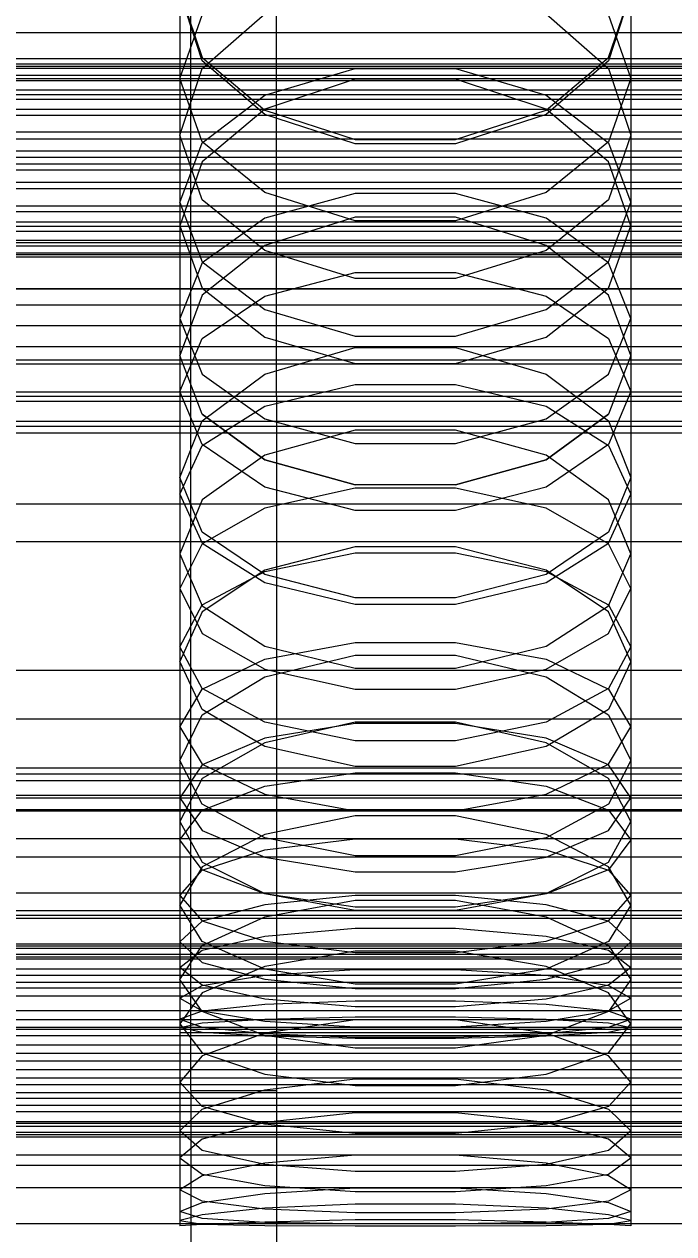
# Model space of a CAD drawing. Header units: millimetres. Extents: x -1970 to 34302, y -65268 to 6837.
# Drawn here: x -105.5 to -45, y -34668 to -34555.3 of the extents above; entities that cross this region are included whole.
import ezdxf

# ---------------------------------------------------------------- set-up
doc = ezdxf.new("R2010")
doc.units = ezdxf.units.MM
for name, color, linetype, lineweight in [('COTAS_O', 1, 'Continuous', 0), ('frontal_briquetadora', 7, 'Continuous', 0), ('frontal_C01', 7, 'Continuous', 0), ('frontal_C02', 7, 'Continuous', 0), ('frontal_C07', 7, 'Continuous', 0), ('frontal_mezcladora', 7, 'Continuous', 0)]:
    doc.layers.add(name, color=color, linetype=linetype, lineweight=lineweight)
doc.dimstyles.new('R19_100', dxfattribs={"dimtxt": 250, "dimasz": 150, "dimexe": 150, "dimexo": 80, "dimgap": 100, "dimtad": 1, "dimtih": 1, "dimtoh": 1, "dimdsep": 46, "dimcen": 0.09, "dimadec": 0, "dimazin": 0, "dimtfac": 1, "dimtdec": 4, "dimtofl": 0, "dimtmove": 0, "dimatfit": 3, "dimfxl": 1, "dimtolj": 1, "dimtzin": 0, "dimarcsym": 0})

# ---------------------------------------------------------------- blocks, each defined once
blk = doc.blocks.new('*D38')
at = {"layer": 'COTAS_O', "color": 0, "lineweight": -2, "transparency": 16777216}
for p, q in [((-570, -33700), (200, -33700)), ((50, -34750), (50, -33850)), ((-570, -34900), (200, -34900))]:
    blk.add_line(p, q, dxfattribs=at)
at = {"layer": 'COTAS_O', "color": 0, "transparency": 16777216}
for points in [[(25, -33850), (75, -33850), (50, -33700)], [(25, -34750), (75, -34750), (50, -34900)]]:
    blk.add_solid(points, dxfattribs=at)
at = {"layer": 'Defpoints', "color": 0, "transparency": 16777216}
for p in [(-650, -33700), (50, -33700), (-650, -34900)]:
    blk.add_point(p, dxfattribs=at)
blk = doc.blocks.new('*D39')
at = {"layer": 'COTAS_O', "color": 0, "lineweight": -2, "transparency": 16777216}
for p, q in [((-650, -34820), (-650, -34050)), ((650, -34820), (650, -34050)), ((-500, -34200), (500, -34200))]:
    blk.add_line(p, q, dxfattribs=at)
at = {"layer": 'COTAS_O', "color": 0, "transparency": 16777216}
for points in [[(-500, -34175), (-500, -34225), (-650, -34200)], [(500, -34175), (500, -34225), (650, -34200)]]:
    blk.add_solid(points, dxfattribs=at)
at = {"layer": 'Defpoints', "color": 0, "transparency": 16777216}
for p in [(650, -34200), (-650, -34900), (650, -34900)]:
    blk.add_point(p, dxfattribs=at)

msp = doc.modelspace()

# ---------------------------------------------------------------- linework, layer by layer
at = {"layer": 'frontal_briquetadora'}
for p, q in [((-91, -34552.301), (-91, -34565.638)), ((-91, -34552.301), (-88.92, -34558.42)), ((-88.92, -34558.731), (-91, -34552.363)), ((-51.08, -34558.42), (-49, -34552.301)), ((-49, -34552.363), (-51.08, -34558.731)), ((-49, -34552.301), (-49, -34565.638)), ((-91, -34560.376), (-88.92, -34554.481)), ((-88.92, -34559.44), (-83.094, -34554.358)), ((-56.906, -34554.358), (-51.08, -34559.44)), ((-51.08, -34554.481), (-49, -34560.376)), ((-88.92, -34558.42), (-83.093, -34563.327)), ((-56.907, -34563.327), (-51.08, -34558.42)), ((-91, -34565.638), (-88.92, -34559.44)), ((-83.094, -34563.729), (-88.92, -34558.731)), ((-83.093, -34561.918), (-74.673, -34559.449)), ((-74.673, -34559.449), (-65.327, -34559.449)), ((-65.327, -34559.449), (-56.907, -34561.918)), ((-51.08, -34558.731), (-56.906, -34563.729)), ((-51.08, -34559.44), (-49, -34565.638)), ((-91, -34560.376), (-91, -34574.101)), ((-88.92, -34566.271), (-91, -34560.376)), ((-74.674, -34560.448), (-83.094, -34563.217)), ((-65.326, -34560.448), (-74.674, -34560.448)), ((-56.906, -34563.217), (-65.326, -34560.448)), ((-49, -34560.376), (-51.08, -34566.271)), ((-49, -34560.376), (-49, -34574.101)), ((-88.92, -34566.366), (-83.093, -34561.918)), ((-56.907, -34561.918), (-51.08, -34566.366)), ((-83.094, -34563.217), (-88.92, -34568.125)), ((-74.674, -34566.461), (-83.094, -34563.729)), ((-83.093, -34563.327), (-74.673, -34566.05)), ((-65.327, -34566.05), (-56.907, -34563.327)), ((-56.906, -34563.729), (-65.326, -34566.461)), ((-51.08, -34568.125), (-56.906, -34563.217)), ((-88.92, -34571.679), (-91, -34565.638)), ((-91, -34571.912), (-88.92, -34566.366)), ((-83.093, -34570.998), (-88.92, -34566.271)), ((-65.326, -34566.461), (-74.674, -34566.461)), ((-74.673, -34566.05), (-65.327, -34566.05)), ((-51.08, -34566.271), (-56.907, -34570.998)), ((-49, -34565.638), (-51.08, -34571.679)), ((-51.08, -34566.366), (-49, -34571.912)), ((-88.92, -34568.125), (-91, -34574.101)), ((-49, -34574.101), (-51.08, -34568.125)), ((-74.673, -34573.621), (-83.093, -34570.998)), ((-74.673, -34571.082), (-83.093, -34573.39)), ((-65.327, -34571.082), (-74.673, -34571.082)), ((-56.907, -34570.998), (-65.327, -34573.621)), ((-56.907, -34573.39), (-65.327, -34571.082)), ((-91, -34571.912), (-91, -34586.193)), ((-91, -34571.912), (-88.92, -34577.459)), ((-83.094, -34576.409), (-88.92, -34571.679)), ((-51.08, -34571.679), (-56.906, -34576.409)), ((-51.08, -34577.459), (-49, -34571.912)), ((-49, -34571.912), (-49, -34586.193)), ((-74.674, -34573.305), (-83.094, -34575.925)), ((-65.326, -34573.305), (-74.674, -34573.305)), ((-56.906, -34575.925), (-65.326, -34573.305)), ((-91, -34574.101), (-88.92, -34579.916)), ((-83.093, -34573.39), (-88.92, -34577.548)), ((-65.327, -34573.621), (-74.673, -34573.621)), ((-51.08, -34577.548), (-56.907, -34573.39)), ((-51.08, -34579.916), (-49, -34574.101)), ((-83.094, -34575.925), (-88.92, -34580.562)), ((-74.674, -34578.991), (-83.094, -34576.409)), ((-56.906, -34576.409), (-65.326, -34578.991)), ((-51.08, -34580.562), (-56.906, -34575.925)), ((-88.92, -34577.548), (-91, -34582.734)), ((-88.92, -34577.459), (-83.093, -34581.907)), ((-56.907, -34581.907), (-51.08, -34577.459)), ((-49, -34582.734), (-51.08, -34577.548)), ((-83.093, -34580.641), (-74.673, -34578.443)), ((-74.673, -34578.443), (-65.327, -34578.443)), ((-65.327, -34578.443), (-56.907, -34580.641)), ((195, -34580), (-195, -34580)), ((-88.92, -34579.916), (-83.094, -34584.461)), ((-65.326, -34578.991), (-74.674, -34578.991)), ((-56.906, -34584.461), (-51.08, -34579.916)), ((-88.92, -34580.562), (-91, -34586.193)), ((-88.92, -34584.6), (-83.093, -34580.641)), ((-56.907, -34580.641), (-51.08, -34584.6)), ((-49, -34586.193), (-51.08, -34580.562)), ((-83.093, -34581.907), (-74.673, -34584.376)), ((-65.327, -34584.376), (-56.907, -34581.907)), ((-91, -34582.734), (-91, -34597.535)), ((-91, -34582.734), (-88.92, -34587.919)), ((-51.08, -34587.919), (-49, -34582.734)), ((-49, -34582.734), (-49, -34597.535)), ((-91, -34589.538), (-88.92, -34584.6)), ((-83.094, -34584.461), (-74.674, -34586.939)), ((-74.673, -34584.376), (-65.327, -34584.376)), ((-65.326, -34586.939), (-56.906, -34584.461)), ((-51.08, -34584.6), (-49, -34589.538)), ((-83.094, -34587.908), (-74.674, -34585.444)), ((-74.674, -34585.444), (-65.326, -34585.444)), ((-65.326, -34585.444), (-56.906, -34587.908)), ((-88.92, -34591.656), (-91, -34586.193)), ((-49, -34586.193), (-51.08, -34591.656)), ((195, -34587), (-195, -34587)), ((-88.92, -34592.262), (-83.094, -34587.908)), ((-88.92, -34587.919), (-83.093, -34592.078)), ((-74.674, -34586.939), (-65.326, -34586.939)), ((-56.907, -34592.078), (-51.08, -34587.919)), ((-56.906, -34587.908), (-51.08, -34592.262)), ((-83.093, -34590.901), (-74.673, -34588.873)), ((-74.673, -34588.873), (-65.327, -34588.873)), ((-65.327, -34588.873), (-56.907, -34590.901)), ((-91, -34589.538), (-91, -34604.666)), ((-88.92, -34594.475), (-91, -34589.538)), ((-49, -34589.538), (-51.08, -34594.475)), ((-49, -34589.538), (-49, -34604.666)), ((-88.92, -34594.554), (-83.093, -34590.901)), ((-56.907, -34590.901), (-51.08, -34594.554)), ((-91, -34597.535), (-88.92, -34592.262)), ((-83.094, -34595.915), (-88.92, -34591.656)), ((-88.92, -34591.656), (-83.094, -34595.915)), ((-83.093, -34592.078), (-74.673, -34594.385)), ((-65.327, -34594.385), (-56.907, -34592.078)), ((-51.08, -34591.656), (-56.906, -34595.915)), ((-56.906, -34595.915), (-51.08, -34591.656)), ((-51.08, -34592.262), (-49, -34597.535)), ((-74.674, -34593.122), (-83.094, -34595.48)), ((-65.326, -34593.122), (-74.674, -34593.122)), ((-56.906, -34595.48), (-65.326, -34593.122)), ((-91, -34599.11), (-88.92, -34594.554)), ((-83.093, -34598.435), (-88.92, -34594.475)), ((-74.673, -34594.385), (-65.327, -34594.385)), ((-51.08, -34594.475), (-56.907, -34598.435)), ((-51.08, -34594.554), (-49, -34599.11)), ((-83.094, -34595.48), (-88.92, -34599.639)), ((-51.08, -34599.639), (-56.906, -34595.48)), ((-74.674, -34598.232), (-83.094, -34595.915)), ((-83.094, -34595.915), (-74.674, -34598.232)), ((-56.906, -34595.915), (-65.326, -34598.232)), ((-65.326, -34598.232), (-56.906, -34595.915)), ((-88.92, -34602.634), (-91, -34597.535)), ((-49, -34597.535), (-51.08, -34602.634)), ((-91, -34599.11), (-91, -34614.698)), ((-91, -34599.11), (-88.92, -34603.666)), ((-74.673, -34600.632), (-83.093, -34598.435)), ((-74.673, -34598.547), (-83.093, -34600.4)), ((-65.326, -34598.232), (-74.674, -34598.232)), ((-65.327, -34598.547), (-74.673, -34598.547)), ((-56.907, -34598.435), (-65.327, -34600.632)), ((-56.907, -34600.4), (-65.327, -34598.547)), ((-51.08, -34603.666), (-49, -34599.11)), ((-49, -34599.11), (-49, -34614.698)), ((-88.92, -34599.639), (-91, -34604.666)), ((-83.093, -34600.4), (-88.92, -34603.738)), ((-51.08, -34603.738), (-56.907, -34600.4)), ((-49, -34604.666), (-51.08, -34599.639)), ((-65.327, -34600.632), (-74.673, -34600.632)), ((-83.094, -34606.596), (-88.92, -34602.634)), ((-51.08, -34602.634), (-56.906, -34606.596)), ((-88.92, -34603.738), (-91, -34607.901)), ((-88.92, -34603.666), (-83.093, -34607.319)), ((-56.907, -34607.319), (-51.08, -34603.666)), ((-49, -34607.901), (-51.08, -34603.738)), ((-91, -34604.666), (-88.92, -34609.515)), ((-74.674, -34603.999), (-83.094, -34606.192)), ((-83.093, -34606.298), (-74.673, -34604.564)), ((-65.326, -34603.999), (-74.674, -34603.999)), ((-74.673, -34604.564), (-65.327, -34604.564)), ((-65.327, -34604.564), (-56.907, -34606.298)), ((-56.906, -34606.192), (-65.326, -34603.999)), ((-51.08, -34609.515), (-49, -34604.666)), ((-83.094, -34606.192), (-88.92, -34610.051)), ((-88.92, -34609.422), (-83.093, -34606.298)), ((-74.674, -34608.746), (-83.094, -34606.596)), ((-56.906, -34606.596), (-65.326, -34608.746)), ((-56.907, -34606.298), (-51.08, -34609.422)), ((-51.08, -34610.051), (-56.906, -34606.192)), ((-91, -34607.901), (-91, -34623.913)), ((-91, -34607.901), (-88.92, -34612.065)), ((-83.093, -34607.319), (-74.673, -34609.347)), ((-65.327, -34609.347), (-56.907, -34607.319)), ((-51.08, -34612.065), (-49, -34607.901)), ((-49, -34607.901), (-49, -34623.913)), ((-65.326, -34608.746), (-74.674, -34608.746)), ((-74.673, -34609.347), (-65.327, -34609.347)), ((-91, -34613.318), (-88.92, -34609.422)), ((-88.92, -34610.051), (-91, -34614.698)), ((-88.92, -34609.515), (-83.094, -34613.274)), ((-56.906, -34613.274), (-51.08, -34609.515)), ((-51.08, -34609.422), (-49, -34613.318)), ((-49, -34614.698), (-51.08, -34610.051)), ((-88.92, -34612.065), (-83.093, -34615.403)), ((-56.907, -34615.403), (-51.08, -34612.065)), ((-91, -34613.318), (-91, -34629.59)), ((-88.92, -34617.214), (-91, -34613.318)), ((-83.094, -34613.274), (-74.674, -34615.311)), ((-83.093, -34614.479), (-74.673, -34612.927)), ((-74.673, -34612.927), (-65.327, -34612.927)), ((-65.327, -34612.927), (-56.907, -34614.479)), ((-65.326, -34615.311), (-56.906, -34613.274)), ((-49, -34613.318), (-51.08, -34617.214)), ((-49, -34613.318), (-49, -34629.59)), ((-88.92, -34619.163), (-91, -34614.698)), ((-88.92, -34617.275), (-83.093, -34614.479)), ((-83.094, -34616.105), (-74.674, -34614.083)), ((-74.674, -34614.083), (-65.326, -34614.083)), ((-65.326, -34614.083), (-56.906, -34616.105)), ((-56.907, -34614.479), (-51.08, -34617.275)), ((-49, -34614.698), (-51.08, -34619.163)), ((-88.92, -34619.655), (-83.094, -34616.105)), ((-83.093, -34615.403), (-74.673, -34617.256)), ((-74.674, -34615.311), (-65.326, -34615.311)), ((-65.327, -34617.256), (-56.907, -34615.403)), ((-56.906, -34616.105), (-51.08, -34619.655)), ((-91, -34620.762), (-88.92, -34617.275)), ((-83.093, -34620.338), (-88.92, -34617.214)), ((-74.673, -34617.256), (-65.327, -34617.256)), ((-51.08, -34617.214), (-56.907, -34620.338)), ((-51.08, -34617.275), (-49, -34620.762)), ((-83.094, -34622.61), (-88.92, -34619.163)), ((-51.08, -34619.163), (-56.906, -34622.61)), ((-91, -34623.913), (-88.92, -34619.655)), ((-74.674, -34620.353), (-83.094, -34622.259)), ((-74.673, -34622.072), (-83.093, -34620.338)), ((-74.673, -34620.476), (-83.093, -34621.842)), ((-65.326, -34620.353), (-74.674, -34620.353)), ((-65.327, -34620.476), (-74.673, -34620.476)), ((-56.907, -34620.338), (-65.327, -34622.072)), ((-56.907, -34621.842), (-65.327, -34620.476)), ((-56.906, -34622.259), (-65.326, -34620.353)), ((-51.08, -34619.655), (-49, -34623.913)), ((-91, -34620.762), (-91, -34637.392)), ((-91, -34620.762), (-88.92, -34624.249)), ((-51.08, -34624.249), (-49, -34620.762)), ((-49, -34620.762), (-49, -34637.392)), ((-83.093, -34621.842), (-88.92, -34624.303)), ((-83.094, -34622.259), (-88.92, -34625.598)), ((-74.674, -34624.472), (-83.094, -34622.61)), ((-65.327, -34622.072), (-74.673, -34622.072)), ((-56.906, -34622.61), (-65.326, -34624.472)), ((-51.08, -34624.303), (-56.907, -34621.842)), ((-51.08, -34625.598), (-56.906, -34622.259)), ((-88.92, -34627.982), (-91, -34623.913)), ((-49, -34623.913), (-51.08, -34627.982)), ((-88.92, -34624.303), (-91, -34627.373)), ((-88.92, -34624.249), (-83.093, -34627.045)), ((-83.093, -34626.287), (-74.673, -34625.047)), ((-65.326, -34624.472), (-74.674, -34624.472)), ((-74.673, -34625.047), (-65.327, -34625.047)), ((-65.327, -34625.047), (-56.907, -34626.287)), ((-56.907, -34627.045), (-51.08, -34624.249)), ((-49, -34627.373), (-51.08, -34624.303)), ((-88.92, -34625.598), (-91, -34629.59)), ((-88.92, -34628.522), (-83.093, -34626.287)), ((-56.907, -34626.287), (-51.08, -34628.522)), ((-49, -34629.59), (-51.08, -34625.598)), ((-91, -34627.373), (-91, -34644.321)), ((-91, -34627.373), (-88.92, -34630.442)), ((-83.093, -34627.045), (-74.673, -34628.597)), ((-65.327, -34628.597), (-56.907, -34627.045)), ((-51.08, -34630.442), (-49, -34627.373)), ((-49, -34627.373), (-49, -34644.321)), ((-91, -34631.309), (-88.92, -34628.522)), ((-83.094, -34631.109), (-88.92, -34627.982)), ((-51.08, -34627.982), (-56.906, -34631.109)), ((-51.08, -34628.522), (-49, -34631.309)), ((-91, -34629.59), (-88.92, -34633.39)), ((-74.674, -34629.063), (-83.094, -34630.791)), ((-65.326, -34629.063), (-74.674, -34629.063)), ((-74.673, -34628.597), (-65.327, -34628.597)), ((-56.906, -34630.791), (-65.326, -34629.063)), ((-51.08, -34633.39), (-49, -34629.59)), ((-88.92, -34630.442), (-83.093, -34632.904)), ((-83.094, -34630.791), (-88.92, -34633.807)), ((-56.907, -34632.904), (-51.08, -34630.442)), ((-51.08, -34633.807), (-56.906, -34630.791)), ((-91, -34631.309), (-91, -34648.447)), ((-88.92, -34634.097), (-91, -34631.309)), ((-74.674, -34632.791), (-83.094, -34631.109)), ((-83.093, -34632.248), (-74.673, -34631.199)), ((-74.673, -34631.199), (-65.327, -34631.199)), ((-65.327, -34631.199), (-56.907, -34632.248)), ((-56.906, -34631.109), (-65.326, -34632.791)), ((-49, -34631.309), (-51.08, -34634.097)), ((-49, -34631.309), (-49, -34648.447)), ((-88.92, -34634.139), (-83.093, -34632.248)), ((-83.093, -34632.904), (-74.673, -34634.27)), ((-65.326, -34632.791), (-74.674, -34632.791)), ((-65.327, -34634.27), (-56.907, -34632.904)), ((-56.907, -34632.248), (-51.08, -34634.139)), ((-88.92, -34633.807), (-91, -34637.392)), ((-91, -34636.498), (-88.92, -34634.139)), ((-88.92, -34633.39), (-83.094, -34636.299)), ((-83.093, -34636.332), (-88.92, -34634.097)), ((-51.08, -34634.097), (-56.907, -34636.332)), ((-56.906, -34636.299), (-51.08, -34633.39)), ((-49, -34637.392), (-51.08, -34633.807)), ((-51.08, -34634.139), (-49, -34636.498)), ((-74.673, -34634.27), (-65.327, -34634.27)), ((-83.094, -34636.299), (-74.674, -34637.86)), ((-74.673, -34637.572), (-83.093, -34636.332)), ((-56.907, -34636.332), (-65.327, -34637.572)), ((-65.326, -34637.86), (-56.906, -34636.299)), ((-91, -34636.498), (-91, -34653.884)), ((-91, -34636.498), (-88.92, -34638.856)), ((-88.92, -34640.781), (-91, -34637.392)), ((-83.093, -34637.349), (-88.92, -34638.892)), ((-83.094, -34638.466), (-74.674, -34636.92)), ((-74.673, -34636.493), (-83.093, -34637.349)), ((-74.674, -34636.92), (-65.326, -34636.92)), ((-65.327, -34636.493), (-74.673, -34636.493)), ((-65.327, -34637.572), (-74.673, -34637.572)), ((-56.907, -34637.349), (-65.327, -34636.493)), ((-65.326, -34636.92), (-56.906, -34638.466)), ((-51.08, -34638.892), (-56.907, -34637.349)), ((-51.08, -34638.856), (-49, -34636.498)), ((-49, -34637.392), (-51.08, -34640.781)), ((-49, -34636.498), (-49, -34653.884)), ((-88.92, -34641.151), (-83.094, -34638.466)), ((-74.674, -34637.86), (-65.326, -34637.86)), ((-56.906, -34638.466), (-51.08, -34641.151)), ((-88.92, -34638.892), (-91, -34640.815)), ((-88.92, -34638.856), (-83.093, -34640.747)), ((-83.093, -34640.265), (-74.673, -34639.539)), ((-74.673, -34639.539), (-65.327, -34639.539)), ((-65.327, -34639.539), (-56.907, -34640.265)), ((-56.907, -34640.747), (-51.08, -34638.856)), ((-49, -34640.815), (-51.08, -34638.892)), ((-91, -34640.815), (-91, -34658.409)), ((-91, -34640.815), (-88.92, -34642.739)), ((-88.92, -34641.573), (-83.093, -34640.265)), ((-83.094, -34643.357), (-88.92, -34640.781)), ((-83.093, -34640.747), (-74.673, -34641.797)), ((-65.327, -34641.797), (-56.907, -34640.747)), ((-56.907, -34640.265), (-51.08, -34641.573)), ((-51.08, -34640.781), (-56.906, -34643.357)), ((-51.08, -34642.739), (-49, -34640.815)), ((-49, -34640.815), (-49, -34658.409)), ((-91, -34644.321), (-88.92, -34641.151)), ((-91, -34643.204), (-88.92, -34641.573)), ((-74.674, -34641.675), (-83.094, -34643.097)), ((-65.326, -34641.675), (-74.674, -34641.675)), ((-74.673, -34641.797), (-65.327, -34641.797)), ((-56.906, -34643.097), (-65.326, -34641.675)), ((-51.08, -34641.151), (-49, -34644.321)), ((-51.08, -34641.573), (-49, -34643.204)), ((-91, -34643.204), (-91, -34660.914)), ((-88.92, -34644.835), (-91, -34643.204)), ((-88.92, -34642.739), (-83.093, -34644.281)), ((-83.094, -34643.097), (-88.92, -34645.558)), ((-56.907, -34644.281), (-51.08, -34642.739)), ((-51.08, -34645.558), (-56.906, -34643.097)), ((-49, -34643.204), (-51.08, -34644.835)), ((-49, -34643.204), (-49, -34660.914)), ((-88.92, -34647.291), (-91, -34644.321)), ((-88.92, -34644.859), (-83.093, -34643.905)), ((-74.674, -34644.733), (-83.094, -34643.357)), ((-83.093, -34643.905), (-74.673, -34643.376)), ((-83.093, -34644.281), (-74.673, -34645.137)), ((-74.673, -34643.376), (-65.327, -34643.376)), ((-65.327, -34643.376), (-56.907, -34643.905)), ((-65.327, -34645.137), (-56.907, -34644.281)), ((-56.906, -34643.357), (-65.326, -34644.733)), ((-56.907, -34643.905), (-51.08, -34644.859)), ((-49, -34644.321), (-51.08, -34647.291)), ((-91, -34646.048), (-88.92, -34644.859)), ((-83.093, -34646.144), (-88.92, -34644.835)), ((-65.326, -34644.733), (-74.674, -34644.733)), ((-74.673, -34645.137), (-65.327, -34645.137)), ((-51.08, -34644.835), (-56.907, -34646.144)), ((-51.08, -34644.859), (-49, -34646.048)), ((-88.92, -34645.558), (-91, -34648.447)), ((-91, -34646.048), (-91, -34663.894)), ((-91, -34646.048), (-88.92, -34647.238)), ((-74.673, -34646.869), (-83.093, -34646.144)), ((-74.673, -34646.325), (-83.093, -34646.656)), ((-65.327, -34646.325), (-74.673, -34646.325)), ((-56.907, -34646.144), (-65.327, -34646.869)), ((-56.907, -34646.656), (-65.327, -34646.325)), ((-49, -34648.447), (-51.08, -34645.558)), ((-51.08, -34647.238), (-49, -34646.048)), ((-49, -34646.048), (-49, -34663.894)), ((-88.92, -34647.254), (-91, -34647.998)), ((-83.093, -34646.656), (-88.92, -34647.254)), ((-88.92, -34647.238), (-83.093, -34648.191)), ((-83.094, -34649.528), (-88.92, -34647.291)), ((-65.327, -34646.869), (-74.673, -34646.869)), ((-51.08, -34647.254), (-56.907, -34646.656)), ((-56.907, -34648.191), (-51.08, -34647.238)), ((-51.08, -34647.291), (-56.906, -34649.528)), ((-49, -34647.998), (-51.08, -34647.254)), ((-91, -34647.998), (-91, -34665.938)), ((-91, -34647.998), (-88.92, -34648.743)), ((-91, -34648.799), (-88.92, -34648.352)), ((-91, -34648.447), (-88.92, -34651.133)), ((-91, -34648.799), (-91, -34666.778)), ((-88.92, -34649.246), (-91, -34648.799)), ((-88.92, -34648.352), (-83.093, -34647.994)), ((-88.92, -34648.743), (-83.093, -34649.34)), ((-74.674, -34648.069), (-83.094, -34649.303)), ((-83.093, -34647.994), (-74.673, -34647.795)), ((-83.093, -34648.191), (-74.673, -34648.721)), ((-65.326, -34648.069), (-74.674, -34648.069)), ((-74.673, -34647.795), (-65.327, -34647.795)), ((-74.673, -34648.721), (-65.327, -34648.721)), ((-65.327, -34647.795), (-56.907, -34647.994)), ((-65.327, -34648.721), (-56.907, -34648.191)), ((-56.906, -34649.303), (-65.326, -34648.069)), ((-56.907, -34647.994), (-51.08, -34648.352)), ((-56.907, -34649.34), (-51.08, -34648.743)), ((-51.08, -34648.743), (-49, -34647.998)), ((-51.08, -34648.352), (-49, -34648.799)), ((-51.08, -34651.133), (-49, -34648.447)), ((-49, -34648.799), (-51.08, -34649.246)), ((-49, -34647.998), (-49, -34665.938)), ((-49, -34648.799), (-49, -34666.778)), ((-91, -34649.25), (-91, -34667.25)), ((-91, -34649.25), (-88.92, -34649.25)), ((-83.093, -34649.605), (-88.92, -34649.246)), ((-88.92, -34649.25), (-83.093, -34649.25)), ((-83.094, -34649.303), (-88.92, -34651.424)), ((-74.674, -34650.715), (-83.094, -34649.528)), ((-83.093, -34649.25), (-74.673, -34649.25)), ((-83.093, -34649.34), (-74.673, -34649.671)), ((-74.673, -34649.804), (-83.093, -34649.605)), ((-74.673, -34649.25), (-65.327, -34649.25)), ((-74.673, -34649.671), (-65.327, -34649.671)), ((-65.327, -34649.804), (-74.673, -34649.804)), ((-65.327, -34649.25), (-56.907, -34649.25)), ((-65.327, -34649.671), (-56.907, -34649.34)), ((-56.907, -34649.605), (-65.327, -34649.804)), ((-56.906, -34649.528), (-65.326, -34650.715)), ((-51.08, -34649.246), (-56.907, -34649.605)), ((-56.907, -34649.25), (-51.08, -34649.25)), ((-51.08, -34651.424), (-56.906, -34649.303)), ((-51.08, -34649.25), (-49, -34649.25)), ((-49, -34649.25), (-49, -34667.25)), ((-65.326, -34650.715), (-74.674, -34650.715)), ((-88.92, -34651.424), (-91, -34653.884)), ((-88.92, -34651.133), (-83.094, -34653.142)), ((-56.906, -34653.142), (-51.08, -34651.133)), ((-49, -34653.884), (-51.08, -34651.424)), ((-83.094, -34653.142), (-74.674, -34654.2)), ((-65.326, -34654.2), (-56.906, -34653.142)), ((-88.92, -34656.141), (-91, -34653.884)), ((-83.094, -34654.607), (-74.674, -34653.565)), ((-74.674, -34653.565), (-65.326, -34653.565)), ((-74.674, -34654.2), (-65.326, -34654.2)), ((-65.326, -34653.565), (-56.906, -34654.607)), ((-49, -34653.884), (-51.08, -34656.141)), ((-88.92, -34656.382), (-83.094, -34654.607)), ((-56.906, -34654.607), (-51.08, -34656.382)), ((-91, -34658.409), (-88.92, -34656.382)), ((-83.094, -34657.802), (-88.92, -34656.141)), ((-74.674, -34656.722), (-83.094, -34657.636)), ((-65.326, -34656.723), (-74.674, -34656.722)), ((-56.906, -34657.636), (-65.326, -34656.723)), ((-51.08, -34656.141), (-56.906, -34657.802)), ((-51.08, -34656.382), (-49, -34658.409)), ((-83.094, -34657.636), (-88.92, -34659.178)), ((-74.674, -34658.667), (-83.094, -34657.802)), ((-56.906, -34657.802), (-65.326, -34658.667)), ((-51.08, -34659.178), (-56.906, -34657.636)), ((-88.92, -34660.23), (-91, -34658.409)), ((-65.326, -34658.667), (-74.674, -34658.667)), ((-49, -34658.409), (-51.08, -34660.23)), ((-88.92, -34659.178), (-91, -34660.914)), ((-49, -34660.914), (-51.08, -34659.178)), ((-91, -34660.914), (-88.92, -34662.441)), ((-83.094, -34661.54), (-88.92, -34660.23)), ((-74.674, -34660.692), (-83.094, -34661.41)), ((-65.326, -34660.692), (-74.674, -34660.692)), ((-56.906, -34661.41), (-65.326, -34660.692)), ((-51.08, -34660.23), (-56.906, -34661.54)), ((-51.08, -34662.441), (-49, -34660.914)), ((-83.094, -34661.41), (-88.92, -34662.6)), ((-74.674, -34662.209), (-83.094, -34661.54)), ((-65.326, -34662.209), (-74.674, -34662.209)), ((-56.906, -34661.54), (-65.326, -34662.209)), ((-51.08, -34662.6), (-56.906, -34661.41)), ((-88.92, -34662.6), (-91, -34663.894)), ((-88.92, -34662.441), (-83.094, -34663.515)), ((-56.906, -34663.515), (-51.08, -34662.441)), ((-49, -34663.894), (-51.08, -34662.6)), ((-88.92, -34664.979), (-91, -34663.894)), ((-88.92, -34665.088), (-83.094, -34664.254)), ((-83.094, -34663.515), (-74.674, -34664.053)), ((-83.094, -34664.254), (-74.674, -34663.732)), ((-74.674, -34663.732), (-65.326, -34663.732)), ((-74.674, -34664.053), (-65.326, -34664.053)), ((-65.326, -34664.053), (-56.906, -34663.515)), ((-65.326, -34663.732), (-56.906, -34664.254)), ((-56.906, -34664.254), (-51.08, -34665.088)), ((-49, -34663.894), (-51.08, -34664.979)), ((-91, -34665.938), (-88.92, -34665.088)), ((-83.094, -34665.696), (-88.92, -34664.979)), ((-83.094, -34665.629), (-88.92, -34666.225)), ((-74.674, -34665.239), (-83.094, -34665.629)), ((-74.674, -34666.036), (-83.094, -34665.696)), ((-65.326, -34665.239), (-74.674, -34665.239)), ((-56.906, -34665.629), (-65.326, -34665.239)), ((-56.906, -34665.696), (-65.326, -34666.036)), ((-51.08, -34664.979), (-56.906, -34665.696)), ((-51.08, -34666.225), (-56.906, -34665.629)), ((-51.08, -34665.088), (-49, -34665.938)), ((-88.92, -34666.577), (-91, -34665.938)), ((-88.92, -34666.225), (-91, -34666.778)), ((-91, -34666.778), (-88.92, -34667.119)), ((-83.094, -34666.937), (-88.92, -34666.577)), ((-74.674, -34666.715), (-83.094, -34666.906)), ((-65.326, -34666.036), (-74.674, -34666.036)), ((-65.326, -34666.715), (-74.674, -34666.715)), ((-56.906, -34666.906), (-65.326, -34666.715)), ((-51.08, -34666.577), (-56.906, -34666.937)), ((-49, -34665.938), (-51.08, -34666.577)), ((-49, -34666.778), (-51.08, -34666.225)), ((-51.08, -34667.119), (-49, -34666.778)), ((-88.92, -34667.144), (-91, -34667.25)), ((-83.094, -34666.906), (-88.92, -34667.144)), ((-88.92, -34667.119), (-83.094, -34667.24)), ((-74.674, -34667.078), (-83.094, -34666.937)), ((-83.094, -34667.24), (-74.674, -34667.248)), ((-65.326, -34667.078), (-74.674, -34667.078)), ((-74.674, -34667.248), (-65.326, -34667.248)), ((-56.906, -34666.937), (-65.326, -34667.078)), ((-65.326, -34667.248), (-56.906, -34667.24)), ((-51.08, -34667.144), (-56.906, -34666.906)), ((-56.906, -34667.24), (-51.08, -34667.119)), ((-49, -34667.25), (-51.08, -34667.144))]:
    msp.add_line(p, q, dxfattribs=at)
at = {"layer": 'frontal_C01'}
for p, q in [((0, -34620.053), (-130, -34620.053)), ((-130, -34624.595), (130, -34624.595)), ((-130, -34625.147), (130, -34625.147)), ((-130, -34625.771), (0, -34625.771)), ((-130, -34625.771), (130, -34625.771)), ((-130, -34627.391), (130, -34627.391)), ((-130, -34628.597), (130, -34628.597)), ((-130, -34631.173), (130, -34631.173)), ((-130, -34632.879), (130, -34632.879)), ((-130, -34636.236), (130, -34636.236)), ((-130, -34638.325), (130, -34638.325)), ((-148, -34640.976), (148, -34640.976)), ((-148, -34641.172), (148, -34641.172)), ((-148, -34641.393), (148, -34641.393)), ((-148, -34641.967), (148, -34641.967)), ((-148, -34642.394), (148, -34642.394)), ((130, -34642.235), (-130, -34642.235)), ((-148, -34643.307), (148, -34643.307)), ((-148, -34643.912), (148, -34643.912)), ((-148, -34645.101), (148, -34645.101)), ((-130, -34644.564), (130, -34644.564)), ((-148, -34645.841), (148, -34645.841)), ((148, -34647.227), (-148, -34647.227)), ((-148, -34648.052), (148, -34648.052)), ((-130, -34648.761), (130, -34648.761)), ((-148, -34649.539), (148, -34649.539)), ((-148, -34650.393), (148, -34650.393)), ((-148, -34651.88), (148, -34651.88)), ((-130, -34651.172), (130, -34651.172)), ((-148, -34652.706), (148, -34652.706)), ((-148, -34654.091), (148, -34654.091)), ((-148, -34654.831), (148, -34654.831)), ((-130, -34655.368), (130, -34655.368)), ((-148, -34656.021), (148, -34656.021)), ((-148, -34656.625), (148, -34656.625)), ((-148, -34657.538), (148, -34657.538)), ((-130, -34657.697), (130, -34657.697)), ((-148, -34657.965), (148, -34657.965)), ((-148, -34658.539), (148, -34658.539)), ((-148, -34658.76), (148, -34658.76)), ((-148, -34658.956), (148, -34658.956)), ((-130, -34661.608), (130, -34661.608)), ((-130, -34663.696), (130, -34663.696)), ((-130, -34667.054), (130, -34667.054))]:
    msp.add_line(p, q, dxfattribs=at)
at = {"layer": 'frontal_C02'}
for p, q in [((-130, -34556.08), (130, -34556.08)), ((-148, -34559.012), (148, -34559.012)), ((-148, -34559.238), (148, -34559.238)), ((-148, -34559.4), (148, -34559.4)), ((-148, -34560.061), (148, -34560.061)), ((-148, -34560.374), (148, -34560.374)), ((130, -34560.583), (-130, -34560.583)), ((-148, -34561.425), (148, -34561.425)), ((-148, -34561.868), (148, -34561.868)), ((-130, -34562.29), (130, -34562.29)), ((-148, -34563.238), (148, -34563.238)), ((-148, -34563.781), (148, -34563.781)), ((148, -34565.376), (-148, -34565.376)), ((-148, -34565.981), (148, -34565.981)), ((-148, -34567.694), (148, -34567.694)), ((-130, -34567.123), (130, -34567.123)), ((-148, -34568.32), (148, -34568.32)), ((-130, -34568.89), (130, -34568.89)), ((-148, -34570.032), (148, -34570.032)), ((-148, -34570.637), (148, -34570.637)), ((-148, -34572.233), (148, -34572.233)), ((-148, -34572.775), (148, -34572.775)), ((-148, -34574.145), (148, -34574.145)), ((-130, -34573.723), (130, -34573.723)), ((-148, -34574.588), (148, -34574.588)), ((-130, -34575.43), (130, -34575.43)), ((-148, -34575.64), (148, -34575.64)), ((-148, -34575.953), (148, -34575.953)), ((-148, -34576.614), (148, -34576.614)), ((-148, -34576.776), (148, -34576.776)), ((-148, -34577.001), (148, -34577.001)), ((-130, -34579.934), (130, -34579.934)), ((-130, -34581.464), (130, -34581.464)), ((-130, -34585.331), (130, -34585.331)), ((-130, -34586.581), (130, -34586.581)), ((-130, -34589.549), (130, -34589.549)), ((-130, -34590.432), (130, -34590.432)), ((-130, -34592.298), (130, -34592.298)), ((-130, -34592.755), (130, -34592.755)), ((-130, -34593.391), (130, -34593.391)), ((-450, -34615.487), (450, -34615.487)), ((450, -34627.178), (-450, -34627.178)), ((-425, -34627.144), (425, -34627.144)), ((425, -34638.62), (-425, -34638.62)), ((425, -34641.991), (-425, -34641.991)), ((450, -34648.959), (-450, -34648.959)), ((-425, -34653.467), (425, -34653.467)), ((-450, -34660.649), (450, -34660.649))]:
    msp.add_line(p, q, dxfattribs=at)
at = {"layer": 'frontal_C07'}
for p, q in [((-300, -34558.497), (300, -34558.497)), ((300, -34583.416), (-300, -34583.416)), ((300, -34603.554), (-300, -34603.554)), ((-300, -34628.473), (300, -34628.473))]:
    msp.add_line(p, q, dxfattribs=at)
at = {"layer": 'frontal_mezcladora'}
for p, q in [((-90, -34590), (-90, -34525.346)), ((-82, -34590), (-82, -34525.346)), ((240, -34590), (-420, -34590)), ((-90, -34654.654), (-90, -34590)), ((-82, -34590), (-90, -34590)), ((-82, -34590), (-82, -34654.654)), ((-315, -34600), (315, -34600)), ((-420, -34637.898), (240, -34637.898)), ((-90, -34654.654), (-90, -34709.466)), ((-90, -34654.654), (-82, -34654.654)), ((-82, -34654.654), (-82, -34709.466))]:
    msp.add_line(p, q, dxfattribs=at)

# ---------------------------------------------------------------- dimensions: what is measured, and where the dimension line sits
at = {"layer": 'COTAS_O'}
for p2, distance, picture, middle in [((-650, -33700), -700, '*D38', (50, -34300)), ((650, -34900), 700, '*D39', (0, -34200))]:
    dim = msp.add_aligned_dim(p1=(-650, -34900), p2=p2, distance=distance, text='<> O', dimstyle='R19_100', dxfattribs=at)
    dim.commit()
    dim.dimension.update_dxf_attribs({"geometry": picture, "text_midpoint": middle})

doc.saveas('drawing.dxf')
